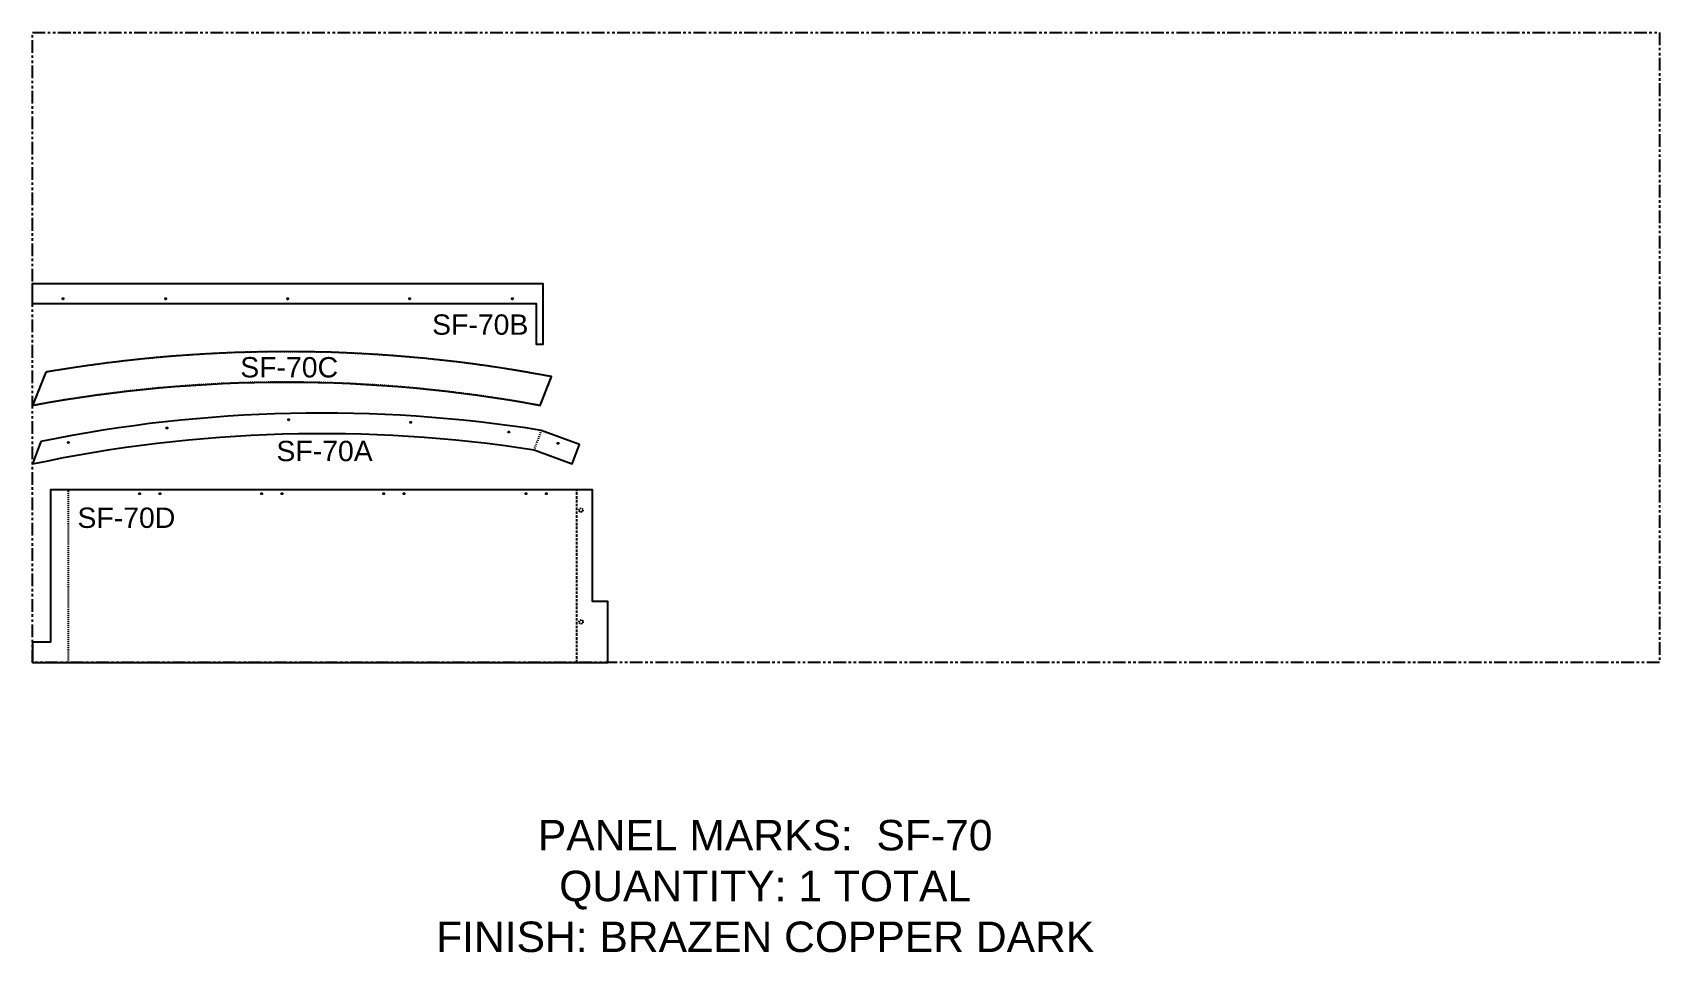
# Model space of a CAD drawing. Header units: inches. Extents: x 0 to 160, y -29 to 62.
import ezdxf

# ---------------------------------------------------------------- set-up
doc = ezdxf.new("R2010")
doc.units = ezdxf.units.IN
doc.header["$MEASUREMENT"] = 0
doc.linetypes.add('HIDDEN', pattern=[0.375, 0.25, -0.125])
doc.linetypes.add('PHANTOM', pattern=[2.5, 1.25, -0.25, 0.25, -0.25, 0.25, -0.25])
for name, color, linetype in [('CUT', 7, 'Continuous'), ('DIMS', 1, 'Continuous'), ('HOLES', 6, 'Continuous'), ('ROUT', 1, 'HIDDEN'), ('SHEET', 5, 'PHANTOM'), ('TEXT', 2, 'PHANTOM'), ('V135', 4, 'HIDDEN'), ('WEEPS', 3, 'HIDDEN')]:
    doc.layers.add(name, color=color, linetype=linetype)
doc.styles.get("Standard").update_dxf_attribs({"font": 'arial.ttf'})

msp = doc.modelspace()

# ---------------------------------------------------------------- linework, layer by layer
at = {"layer": 'CUT'}
for points in [[(0, 35.3), (0, 37.3), (50.19, 37.3), (50.19, 31.3), (49.56, 31.3), (49.56, 35.3)], [(0, 2), (0, 0), (56.59, 0), (56.59, 6), (55.06, 6), (55.06, 17), (1.77, 17), (1.77, 2)]]:
    msp.add_lwpolyline(points, close=True, dxfattribs=at)
at = {"layer": 'CUT', "ltscale": 0.25}
msp.add_lwpolyline([(1.31, 28.58), (0, 25.3, -0.091995), (49.92, 25.3), (51.05, 28.14, 0.089671), (1.31, 28.58)], format="xyb", dxfattribs=at)
at = {"layer": 'CUT'}
msp.add_lwpolyline([(0.82, 21.76), (0, 19.55, -0.091366), (49.32, 20.94), (53.07, 19.55), (53.78, 21.46), (50.03, 22.85, 0.0898)], format="xyb", close=True, dxfattribs=at)
at = {"layer": 'HOLES', "ltscale": 0.25}
for centre in [(3, 35.8), (13.09, 35.8), (25.09, 35.8), (37.09, 35.8), (47.19, 35.8), (13.22, 23.08), (25.19, 23.89), (37.19, 23.64), (46.84, 22.69), (3.51, 21.65), (51.68, 21.57), (10.53, 16.62), (12.53, 16.62), (22.53, 16.62), (24.53, 16.62), (34.53, 16.62), (36.53, 16.62), (48.53, 16.62), (50.53, 16.62)]:
    msp.add_circle(centre, 0.0625, dxfattribs=at)
at = {"layer": 'ROUT', "ltscale": 0.25}
for p, q in [((50.03, 22.85), (49.32, 20.94)), ((3.53, 0), (3.53, 17))]:
    msp.add_line(p, q, dxfattribs=at)
at = {"layer": 'ROUT'}
msp.add_lwpolyline([(0, 35.3), (0, 37.3), (50.19, 37.3), (50.19, 31.3)], dxfattribs=at)
at = {"layer": 'ROUT', "ltscale": 0.25}
msp.add_lwpolyline([(1.31, 28.58), (0, 25.3, -0.091995), (49.92, 25.3), (51.05, 28.14, 0.089671), (1.31, 28.58)], format="xyb", dxfattribs=at)
msp.add_lwpolyline([(0, 2), (0, 0), (56.59, 0), (56.59, 6)], dxfattribs=at)
at = {"layer": 'SHEET'}
msp.add_lwpolyline([(0, 62), (160, 62), (160, 0), (0, 0)], close=True, dxfattribs=at)
at = {"layer": 'V135'}
msp.add_line((53.53, 0), (53.53, 17), dxfattribs=at)
at = {"layer": 'WEEPS', "ltscale": 0.25}
for centre in [(53.94, 15), (53.94, 4)]:
    msp.add_circle(centre, 0.188, dxfattribs=at)

# ---------------------------------------------------------------- texts
at = {"layer": 'DIMS', "ltscale": 0.25, "char_height": 2, "attachment_point": 8}
for s, insert in [('SF-70B', (44.03, 32.23)), ('SF-70C', (25.24, 28.03)), ('SF-70A', (28.72, 19.79)), ('SF-70D', (9.23, 13.22))]:
    msp.add_mtext_dynamic_manual_height_columns(s, width=3.0859, gutter_width=10, heights=[2.07], dxfattribs=dict(at, insert=insert))
at = {"layer": 'TEXT', "insert": (72.05, -22.01), "char_height": 3, "attachment_point": 5}
msp.add_mtext_dynamic_manual_height_columns('PANEL MARKS:  SF-70\\PQUANTITY: 1 TOTAL\\PFINISH: BRAZEN COPPER DARK', width=199.7409, gutter_width=1, heights=[0], dxfattribs=at)

doc.saveas('drawing.dxf')
